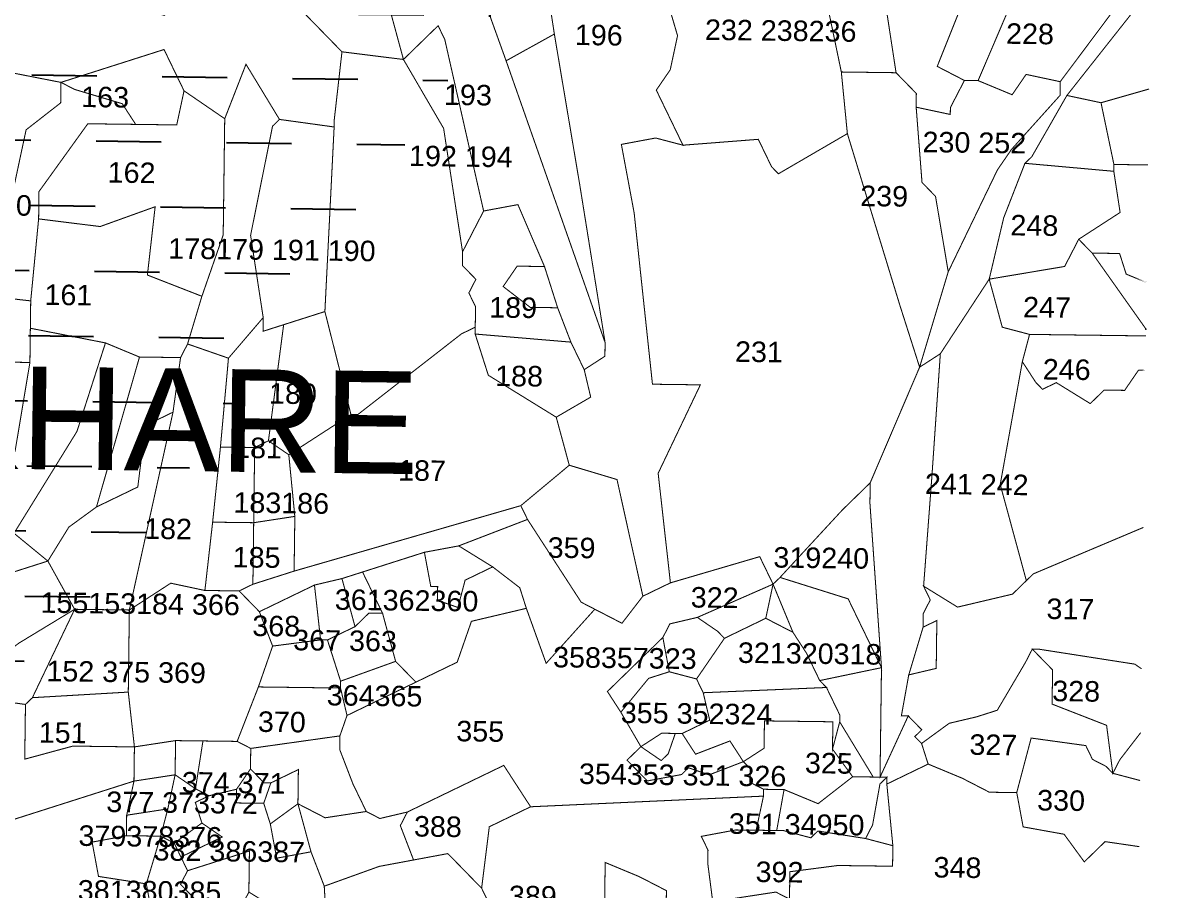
# Model space of a CAD drawing. Header units: metres. Extents: x 259278 to 277237, y 2171369 to 2185379.
# Drawn here: x 276509 to 277166, y 2173157 to 2173660 of the extents above; entities that cross this region are included whole.
import ezdxf

# ---------------------------------------------------------------- set-up
doc = ezdxf.new("R2010")
doc.units = ezdxf.units.M
doc.header["$MEASUREMENT"] = 0
for name, color, linetype in [('RIVER @ 1', 4, 'Continuous'), ('SURVEY NO.', 7, 'Continuous'), ('SURVEY PLOT BOUNDARY', 35, 'Continuous'), ('VILLAGE NAME', 3, 'Continuous')]:
    doc.layers.add(name, color=color, linetype=linetype)
doc.styles.add('PDF Arial', font='arial.ttf')

msp = doc.modelspace()

# ---------------------------------------------------------------- hatches: boundary and pattern name
at = {"layer": 'RIVER @ 1'}
h = msp.add_hatch(dxfattribs=at)
h.set_pattern_fill('DASH', color=256, scale=11.894434, angle=-0.74564)
h.set_pattern_definition([(359.25436, (257896.262, 2170850.366), (38.253085, 37.270174), [37.76483, -37.76483])])
edge = h.paths.add_edge_path()
edge.add_line((277165.72, 2174242.72), (277165.78, 2174247.49))
edge.add_line((277165.78, 2174247.49), (277094.27, 2174236.52))
edge.add_line((277094.27, 2174236.52), (276998.98, 2174225.86))
edge.add_line((276998.98, 2174225.86), (276955.42, 2174230.4))
edge.add_line((276955.42, 2174230.4), (276872.28, 2174239.41))
edge.add_line((276872.28, 2174239.41), (276702.23, 2174273.35))
edge.add_line((276702.23, 2174273.35), (276619.24, 2174294.25))
edge.add_line((276619.24, 2174294.25), (276559.88, 2174302.96))
edge.add_line((276559.88, 2174302.96), (276468.81, 2174312.07))
edge.add_line((276468.81, 2174312.07), (276397.45, 2174313))
edge.add_line((276397.45, 2174313), (276314.05, 2174302.19))
edge.add_line((276314.05, 2174302.19), (276274.31, 2174294.78))
edge.add_line((276274.31, 2174294.78), (276234.46, 2174279.43))
edge.add_line((276234.46, 2174279.43), (276202.38, 2174252.09))
edge.add_line((276202.38, 2174252.09), (276174.17, 2174216.77))
edge.add_line((276174.17, 2174216.77), (276141.99, 2174181.5))
edge.add_line((276141.99, 2174181.5), (276130, 2174173.73))
edge.add_line((276130, 2174173.73), (276125.98, 2174169.81))
edge.add_line((276125.98, 2174169.81), (276109.97, 2174158.12))
edge.add_line((276109.97, 2174158.12), (276038.25, 2174131.3))
edge.add_line((276038.25, 2174131.3), (275879.07, 2174085.79))
edge.add_line((275879.07, 2174085.79), (275719.78, 2174032.34))
edge.add_line((275719.78, 2174032.34), (275663.97, 2174009.28))
edge.add_line((275663.97, 2174009.28), (275624.12, 2173993.93))
edge.add_line((275624.12, 2173993.93), (275560.08, 2173947.18))
edge.add_line((275560.08, 2173947.18), (275544.06, 2173935.49))
edge.add_line((275544.06, 2173935.49), (275495.98, 2173896.46))
edge.add_line((275495.98, 2173896.46), (275459.94, 2173869.17))
edge.add_line((275459.94, 2173869.17), (275439.86, 2173849.61))
edge.add_line((275439.86, 2173849.61), (275419.99, 2173845.9))
edge.add_line((275419.99, 2173845.9), (275408.09, 2173846.06))
edge.add_line((275408.09, 2173846.06), (275396.36, 2173858.1))
edge.add_line((275396.36, 2173858.1), (275388.74, 2173882))
edge.add_line((275388.74, 2173882), (275377.46, 2173929.73))
edge.add_line((275377.46, 2173929.73), (275378.14, 2173981.27))
edge.add_line((275378.14, 2173981.27), (275387.35, 2174080.29))
edge.add_line((275387.35, 2174080.29), (275392.09, 2174139.71))
edge.add_line((275392.09, 2174139.71), (275393.02, 2174211.08))
edge.add_line((275393.02, 2174211.08), (275390.19, 2174298.35))
edge.add_line((275390.19, 2174298.35), (275391.02, 2174361.79))
edge.add_line((275391.02, 2174361.79), (275403.68, 2174421.11))
edge.add_line((275403.68, 2174421.11), (275424.18, 2174472.39))
edge.add_line((275424.18, 2174472.39), (275452.26, 2174520.84))
edge.add_line((275452.26, 2174520.84), (275460.68, 2174535.36))
edge.add_line((275460.68, 2174535.36), (275476.79, 2174554.98))
edge.add_line((275476.79, 2174554.98), (275480.86, 2174562.86))
edge.add_line((275480.86, 2174562.86), (275488.94, 2174574.65))
edge.add_line((275488.94, 2174574.65), (275505.27, 2174610.13))
edge.add_line((275505.27, 2174610.13), (275513.71, 2174649.67))
edge.add_line((275513.71, 2174649.67), (275514.64, 2174721.04))
edge.add_line((275514.64, 2174721.04), (275492.4, 2174840.29))
edge.add_line((275492.4, 2174840.29), (275446.69, 2174983.65))
edge.add_line((275446.69, 2174983.65), (275407.87, 2175047.6))
edge.add_line((275407.87, 2175047.6), (275357.27, 2175119.64))
edge.add_line((275357.27, 2175119.64), (275278.96, 2175196))
edge.add_line((275278.96, 2175196), (275208.59, 2175272.26))
edge.add_line((275208.59, 2175272.26), (275173.43, 2175312.37))
edge.add_line((275173.43, 2175312.37), (275177.34, 2175308.35))
edge.add_line((275177.34, 2175308.35), (275103.1, 2175392.6))
edge.add_line((275103.1, 2175392.6), (274981.97, 2175529))
edge.add_line((274981.97, 2175529), (274892.44, 2175657.06))
edge.add_line((274892.44, 2175657.06), (274853.73, 2175728.94))
edge.add_line((274853.73, 2175728.94), (274811.36, 2175824.66))
edge.add_line((274811.36, 2175824.66), (274773.17, 2175936.2))
edge.add_line((274773.17, 2175936.2), (274761.74, 2175972.03))
edge.add_line((274761.74, 2175972.03), (274754.82, 2175997.51))
edge.add_line((274754.82, 2175997.51), (274750.16, 2175995.98))
edge.add_line((274750.16, 2175995.98), (274698.11, 2175957))
edge.add_line((274698.11, 2175957), (274721.01, 2175889.29))
edge.add_line((274721.01, 2175889.29), (274744.13, 2175837.44))
edge.add_line((274744.13, 2175837.44), (274798.13, 2175721.73))
edge.add_line((274798.13, 2175721.73), (274805.85, 2175705.77))
edge.add_line((274805.85, 2175705.77), (274817.49, 2175685.79))
edge.add_line((274817.49, 2175685.79), (274863.87, 2175593.98))
edge.add_line((274863.87, 2175593.98), (274863.82, 2175590.02))
edge.add_line((274863.82, 2175590.02), (274871.59, 2175578.02))
edge.add_line((274871.59, 2175578.02), (274914.42, 2175517.98))
edge.add_line((274914.42, 2175517.98), (274996.18, 2175401.92))
edge.add_line((274996.18, 2175401.92), (275097.75, 2175285.6))
edge.add_line((275097.75, 2175285.6), (275183.82, 2175197.24))
edge.add_line((275183.82, 2175197.24), (275219.04, 2175161.09))
edge.add_line((275219.04, 2175161.09), (275281.69, 2175100.79))
edge.add_line((275281.69, 2175100.79), (275289.52, 2175092.76))
edge.add_line((275289.52, 2175092.76), (275324.57, 2175044.72))
edge.add_line((275324.57, 2175044.72), (275332.4, 2175036.68))
edge.add_line((275332.4, 2175036.68), (275355.82, 2175008.62))
edge.add_line((275355.82, 2175008.62), (275359.58, 2174992.71))
edge.add_line((275359.58, 2174992.71), (275375.08, 2174964.75))
edge.add_line((275375.08, 2174964.75), (275378.89, 2174952.8))
edge.add_line((275378.89, 2174952.8), (275401.9, 2174893.02))
edge.add_line((275401.9, 2174893.02), (275420.74, 2174817.43))
edge.add_line((275420.74, 2174817.43), (275424.34, 2174789.63))
edge.add_line((275424.34, 2174789.63), (275424.08, 2174769.8))
edge.add_line((275424.08, 2174769.8), (275427.63, 2174738.03))
edge.add_line((275427.63, 2174738.03), (275427.48, 2174726.14))
edge.add_line((275427.48, 2174726.14), (275422.95, 2174682.58))
edge.add_line((275422.95, 2174682.58), (275401.94, 2174591.65))
edge.add_line((275401.94, 2174591.65), (275381.34, 2174532.43))
edge.add_line((275381.34, 2174532.43), (275373, 2174500.82))
edge.add_line((275373, 2174500.82), (275364.45, 2174473.08))
edge.add_line((275364.45, 2174473.08), (275352.3, 2174433.67))
edge.add_line((275352.3, 2174433.67), (275343.86, 2174394.13))
edge.add_line((275343.86, 2174394.13), (275343.91, 2174398.09))
edge.add_line((275343.91, 2174398.09), (275326.87, 2174307.11))
edge.add_line((275326.87, 2174307.11), (275309.82, 2174216.12))
edge.add_line((275309.82, 2174216.12), (275309.77, 2174212.16))
edge.add_line((275309.77, 2174212.16), (275288.2, 2174077.61))
edge.add_line((275288.2, 2174077.61), (275279.44, 2174014.28))
edge.add_line((275279.44, 2174014.28), (275274.91, 2173970.72))
edge.add_line((275274.91, 2173970.72), (275274.86, 2173966.75))
edge.add_line((275274.86, 2173966.75), (275264.82, 2173804.3))
edge.add_line((275264.82, 2173804.3), (275260.08, 2173744.88))
edge.add_line((275260.08, 2173744.88), (275254.1, 2173590.3))
edge.add_line((275254.1, 2173590.3), (275244.99, 2173499.22))
edge.add_line((275244.99, 2173499.22), (275236.44, 2173451.74))
edge.add_line((275236.44, 2173451.74), (275236.39, 2173447.78))
edge.add_line((275236.39, 2173447.78), (275232.01, 2173416.11))
edge.add_line((275232.01, 2173416.11), (275206.99, 2173321.26))
edge.add_line((275206.99, 2173321.26), (275194.53, 2173277.81))
edge.add_line((275194.53, 2173277.81), (275190.3, 2173258.03))
edge.add_line((275190.3, 2173258.03), (275169.3, 2173167.1))
edge.add_line((275169.3, 2173167.1), (275152.25, 2173076.12))
edge.add_line((275152.25, 2173076.12), (275147.64, 2173040.84))
edge.add_line((275147.64, 2173040.84), (275143.45, 2173008.82))
edge.add_line((275143.45, 2173008.82), (275109.1, 2172807.03))
edge.add_line((275109.1, 2172807.03), (275095.66, 2172688.24))
edge.add_line((275095.66, 2172688.24), (275086.6, 2172601.11))
edge.add_line((275086.6, 2172601.11), (275086.24, 2172573.36))
edge.add_line((275086.24, 2172573.36), (275081.34, 2172502.05))
edge.add_line((275081.34, 2172502.05), (275084.74, 2172458.38))
edge.add_line((275084.74, 2172458.38), (275084.23, 2172418.73))
edge.add_line((275084.23, 2172418.73), (275091.43, 2172363.12))
edge.add_line((275091.43, 2172363.12), (275105.48, 2172224.15))
edge.add_line((275105.48, 2172224.15), (275127.2, 2172065.25))
edge.add_line((275127.2, 2172065.25), (275134.62, 2172025.49))
edge.add_line((275134.62, 2172025.49), (275164.63, 2171894.24))
edge.add_line((275164.63, 2171894.24), (275198.24, 2171735.19))
edge.add_line((275198.24, 2171735.19), (275213.37, 2171679.47))
edge.add_line((275213.37, 2171679.47), (275246.88, 2171512.49))
edge.add_line((275246.88, 2171512.49), (275246.94, 2171516.45))
edge.add_line((275246.94, 2171516.45), (275269.33, 2171409.09))
edge.add_line((275269.33, 2171409.09), (275271.15, 2171397.17))

# ---------------------------------------------------------------- linework, layer by layer
at = {"layer": 'SURVEY PLOT BOUNDARY', "lineweight": 18, "const_width": 0.595}
for points in [[(276986.81, 2173595.51), (276946.86, 2173572.24), (276942.94, 2173576.25), (276935.22, 2173592.22), (276891.57, 2173588.82), (276876.12, 2173620.74), (276884.2, 2173632.54), (276888.43, 2173652.31), (276873.24, 2173704.06), (276909.28, 2173731.35), (276897.8, 2173763.22), (276913.97, 2173786.8), (276945.63, 2173782.42), (276945.89, 2173802.25), (276969.83, 2173813.83), (276993.51, 2173805.59), (276989.34, 2173789.79), (276965.45, 2173782.17), (276964.73, 2173726.66), (276975.85, 2173667.03), (276983.31, 2173631.25)], [(276817.07, 2173653.24), (276789.12, 2173637.74), (276754.68, 2173733.36), (276731.82, 2173805.03), (276763.64, 2173812.55), (276809.76, 2173700.92)], [(276702.94, 2173718.17), (276714.52, 2173694.23), (276729.65, 2173638.51), (276694.03, 2173642.94), (276658.81, 2173679.09), (276682.65, 2173682.74), (276674.88, 2173694.74), (276671.07, 2173706.69), (276667.36, 2173726.56), (276651.4, 2173718.84), (276636.01, 2173754.73), (276664.17, 2173786.09), (276687.96, 2173785.78), (276695.27, 2173738.1)], [(276789.12, 2173637.74), (276846.46, 2173474.41), (276846.36, 2173466.48), (276834.36, 2173458.7), (276826.64, 2173474.67), (276818.97, 2173494.59), (276811.35, 2173518.49), (276795.96, 2173554.37), (276776.09, 2173550.67), (276753.59, 2173650.1), (276749.73, 2173658.08), (276729.65, 2173638.51), (276714.52, 2173694.23), (276702.94, 2173718.17), (276754.68, 2173733.36)], [(276996.39, 2173722.28), (276991.91, 2173682.69), (277007.71, 2173678.51), (277015.02, 2173630.83), (277003.13, 2173630.99), (276983.31, 2173631.25), (276975.85, 2173667.03), (276964.73, 2173726.66), (276980.43, 2173714.56)], [(277059.35, 2173685.77), (277038.86, 2173634.49), (277054.61, 2173626.35), (277046.48, 2173610.6), (277046.43, 2173606.63), (277026.66, 2173610.85), (277026.76, 2173618.78), (277015.02, 2173630.83), (277007.71, 2173678.51), (277011.78, 2173686.39), (277020.02, 2173710.08), (277039.68, 2173697.93)], [(277142.5, 2173676.76), (277142.39, 2173668.83), (277110.11, 2173625.63), (277090.34, 2173629.85), (277082.26, 2173618.06), (277062.54, 2173626.25), (277091.17, 2173693.29), (277099.15, 2173697.15), (277110.83, 2173681.14), (277126.74, 2173684.9)], [(277054.61, 2173626.35), (277038.86, 2173634.49), (277059.35, 2173685.77), (277067.23, 2173681.71), (277067.28, 2173685.67), (277091.17, 2173693.29), (277062.54, 2173626.25)], [(276776.09, 2173550.67), (276763.89, 2173527.03), (276752.92, 2173598.56), (276729.65, 2173638.51), (276749.73, 2173658.08), (276753.59, 2173650.1)], [(276846.36, 2173466.48), (276846.46, 2173474.41), (276789.12, 2173637.74), (276817.07, 2173653.24), (276831.79, 2173565.8), (276846.46, 2173474.41)], [(276574.53, 2173600.88), (276566.76, 2173612.87), (276539.11, 2173621.17), (276531.24, 2173625.23), (276590.96, 2173644.28), (276602.54, 2173620.34), (276598.32, 2173600.57)], [(276729.65, 2173638.51), (276752.92, 2173598.56), (276763.89, 2173527.03), (276763.78, 2173519.1), (276771.61, 2173511.07), (276767.54, 2173503.19), (276771.4, 2173495.21), (276771.25, 2173483.32), (276763.27, 2173479.46), (276703.18, 2173432.65), (276699.22, 2173432.7), (276684.14, 2173492.38), (276689.5, 2173599.38), (276689.55, 2173603.35), (276694.03, 2173642.94)], [(276657.83, 2173603.76), (276653.82, 2173599.85), (276641.1, 2173536.56), (276648.41, 2173488.88), (276628.28, 2173465.35), (276604.6, 2173473.59), (276612.89, 2173501.24), (276625.24, 2173536.77), (276626.12, 2173604.17), (276638.43, 2173635.73)], [(276531.24, 2173625.23), (276531.08, 2173613.34), (276511.06, 2173597.74), (276502.61, 2173558.19), (276478.72, 2173550.57), (276466.99, 2173562.62), (276479.55, 2173614.01), (276487.74, 2173633.73)], [(277045.24, 2173515.44), (277028.66, 2173460.14), (277017.23, 2173495.98), (276986.81, 2173595.51), (276983.31, 2173631.25), (277003.13, 2173630.99), (277015.02, 2173630.83), (277026.76, 2173618.78), (277026.66, 2173610.85), (277030.05, 2173567.19), (277037.88, 2173559.16)], [(277110.11, 2173625.63), (277110.01, 2173617.7), (277081.85, 2173586.34), (277073.76, 2173574.55), (277045.24, 2173515.44), (277037.88, 2173559.16), (277030.05, 2173567.19), (277026.66, 2173610.85), (277046.43, 2173606.63), (277046.48, 2173610.6), (277054.61, 2173626.35), (277062.54, 2173626.25), (277082.26, 2173618.06), (277090.34, 2173629.85)], [(276574.53, 2173600.88), (276546.79, 2173601.24), (276518.52, 2173561.95), (276518.31, 2173546.09), (276513.73, 2173498.57), (276474.14, 2173503.05), (276474.4, 2173522.87), (276478.72, 2173550.57), (276502.61, 2173558.19), (276511.06, 2173597.74), (276531.08, 2173613.34), (276531.24, 2173625.23), (276539.11, 2173621.17), (276566.76, 2173612.87)], [(276612.89, 2173501.24), (276581.33, 2173513.55), (276585.81, 2173553.14), (276553.94, 2173541.66), (276518.31, 2173546.09), (276518.52, 2173561.95), (276546.79, 2173601.24), (276574.53, 2173600.88), (276598.32, 2173600.57), (276602.54, 2173620.34), (276626.12, 2173604.17), (276625.24, 2173536.77)], [(277141.21, 2173577.64), (277141.15, 2173573.68), (277089.67, 2173578.31), (277093.69, 2173582.22), (277113.97, 2173617.65), (277133.74, 2173613.43)], [(276689.5, 2173599.38), (276684.14, 2173492.38), (276660.25, 2173484.76), (276648.31, 2173480.95), (276648.41, 2173488.88), (276641.1, 2173536.56), (276653.82, 2173599.85), (276657.83, 2173603.76)], [(277028.66, 2173460.14), (277000.03, 2173393.1), (276983.97, 2173377.45), (276947.78, 2173338.26), (276943.76, 2173334.35), (276936.04, 2173350.31), (276884.3, 2173335.12), (276877.2, 2173398.66), (276901.65, 2173449.9), (276873.9, 2173450.26), (276863.3, 2173549.53), (276855.89, 2173589.28), (276875.76, 2173592.99), (276891.57, 2173588.82), (276935.22, 2173592.22), (276942.94, 2173576.25), (276946.86, 2173572.24), (276986.81, 2173595.51), (277017.23, 2173495.98)], [(277120.82, 2173534.29), (277112.68, 2173518.53), (277068.97, 2173511.17), (277077.37, 2173546.75), (277089.67, 2173578.31), (277141.15, 2173573.68), (277144.81, 2173549.83)], [(276612.89, 2173501.24), (276604.6, 2173473.59), (276600.53, 2173465.71), (276576.74, 2173466.02), (276557.03, 2173474.21), (276513.52, 2173482.71), (276513.73, 2173498.57), (276518.31, 2173546.09), (276553.94, 2173541.66), (276585.81, 2173553.14), (276581.33, 2173513.55)], [(276811.35, 2173518.49), (276795.5, 2173518.69), (276787.41, 2173506.9), (276803.12, 2173494.8), (276818.97, 2173494.59), (276826.64, 2173474.67), (276771.2, 2173479.35), (276771.25, 2173483.32), (276771.4, 2173495.21), (276767.54, 2173503.19), (276771.61, 2173511.07), (276763.78, 2173519.1), (276763.89, 2173527.03), (276776.09, 2173550.67), (276795.96, 2173554.37)], [(277160.14, 2173509.19), (277148.31, 2173514.1), (277144.5, 2173526.05), (277148.31, 2173514.1)], [(276811.35, 2173518.49), (276818.97, 2173494.59), (276803.12, 2173494.8), (276787.41, 2173506.9), (276795.5, 2173518.69)], [(277090.49, 2173336.41), (277082.46, 2173328.58), (277050.64, 2173321.06), (277030.97, 2173333.21), (277035.76, 2173396.6), (277040.66, 2173467.92), (277068.97, 2173511.17), (277076.54, 2173483.31), (277092.35, 2173479.14), (277088.17, 2173463.33), (277079.63, 2173415.86), (277075.35, 2173392.12)], [(276513.73, 2173498.57), (276513.52, 2173482.71), (276513.27, 2173462.88), (276493.44, 2173463.14), (276473.73, 2173471.33), (276469.76, 2173471.38), (276469.81, 2173475.34), (276474.14, 2173503.05)], [(276699.22, 2173432.7), (276663.23, 2173409.38), (276651.44, 2173417.46), (276660.25, 2173484.76), (276684.14, 2173492.38)], [(276660.25, 2173484.76), (276651.44, 2173417.46), (276643.46, 2173413.6), (276623.64, 2173413.86), (276628.28, 2173465.35), (276648.41, 2173488.88), (276648.31, 2173480.95)], [(276557.03, 2173474.21), (276540.5, 2173422.87), (276504.05, 2173363.87), (276523.66, 2173347.75), (276487.83, 2173336.32), (276484.48, 2173383.95), (276504.67, 2173411.44), (276513.27, 2173462.88), (276513.52, 2173482.71)], [(276771.2, 2173479.35), (276778.81, 2173455.46), (276818.15, 2173431.16), (276825.71, 2173403.3), (276797.65, 2173379.87), (276666.32, 2173341.93), (276666.73, 2173373.64), (276663.23, 2173409.38), (276699.22, 2173432.7), (276703.18, 2173432.65), (276763.27, 2173479.46), (276771.25, 2173483.32)], [(276818.15, 2173431.16), (276778.81, 2173455.46), (276771.2, 2173479.35), (276826.64, 2173474.67), (276834.36, 2173458.7), (276838.12, 2173442.79)], [(276513.27, 2173462.88), (276504.67, 2173411.44), (276484.48, 2173383.95), (276453.13, 2173412.11), (276473.73, 2173471.33), (276493.44, 2173463.14)], [(276576.74, 2173466.02), (276551.82, 2173379.11), (276535.81, 2173367.42), (276523.66, 2173347.75), (276504.05, 2173363.87), (276540.5, 2173422.87), (276557.03, 2173474.21)], [(276628.28, 2173465.35), (276623.64, 2173413.86), (276619.11, 2173370.3), (276614.63, 2173330.7), (276594.86, 2173334.93), (276570.87, 2173319.38), (276596.15, 2173434.05), (276600.53, 2173465.71), (276604.6, 2173473.59)], [(276600.53, 2173465.71), (276596.15, 2173434.05), (276580.19, 2173426.32), (276575.76, 2173390.69), (276551.82, 2173379.11), (276576.74, 2173466.02)], [(277005.74, 2173222.51), (277006.57, 2173285.95), (276999.88, 2173381.21), (277000.03, 2173393.1), (277028.66, 2173460.14), (277040.66, 2173467.92), (277035.76, 2173396.6), (277030.97, 2173333.21), (277034.83, 2173325.23), (277030.77, 2173317.36), (277030.66, 2173309.43), (277022.37, 2173281.78), (277018.1, 2173258.04), (277022.06, 2173257.99)], [(277159.48, 2173458.44), (277155.51, 2173458.49)], [(276570.87, 2173319.38), (276539.16, 2173319.79), (276523.66, 2173347.75), (276535.81, 2173367.42), (276551.82, 2173379.11), (276575.76, 2173390.69), (276580.19, 2173426.32), (276596.15, 2173434.05)], [(276642.9, 2173369.99), (276619.11, 2173370.3), (276623.64, 2173413.86), (276643.46, 2173413.6)], [(276666.73, 2173373.64), (276642.9, 2173369.99), (276643.46, 2173413.6), (276651.44, 2173417.46), (276663.23, 2173409.38)], [(276868.34, 2173327.4), (276856.24, 2173311.7), (276840.49, 2173319.83), (276832.61, 2173323.9), (276801.52, 2173371.89), (276797.65, 2173379.87), (276825.71, 2173403.3), (276853.36, 2173395.01)], [(277006.57, 2173285.95), (276987.26, 2173325.85), (276947.78, 2173338.26), (276983.97, 2173377.45), (277000.03, 2173393.1), (276999.88, 2173381.21)], [(276642.43, 2173334.31), (276666.32, 2173341.93), (276797.65, 2173379.87), (276801.52, 2173371.89), (276761.67, 2173356.55), (276741.79, 2173352.84), (276705.96, 2173341.41), (276694.02, 2173337.6), (276678.11, 2173333.84), (276646.19, 2173318.4), (276634.45, 2173330.44)], [(276666.32, 2173341.93), (276642.43, 2173334.31), (276642.9, 2173369.99), (276666.73, 2173373.64)], [(276619.11, 2173370.3), (276642.9, 2173369.99), (276642.43, 2173334.31), (276634.45, 2173330.44), (276614.63, 2173330.7)], [(276840.49, 2173319.83), (276812.32, 2173288.47), (276800.84, 2173320.35), (276797.04, 2173332.29), (276781.33, 2173344.39), (276761.67, 2173356.55), (276801.52, 2173371.89), (276832.61, 2173323.9)], [(276781.33, 2173344.39), (276765.37, 2173336.67), (276761.2, 2173320.86), (276749.36, 2173324.98), (276749.47, 2173332.91), (276745.5, 2173332.96), (276741.79, 2173352.84), (276761.67, 2173356.55)], [(276539.16, 2173319.79), (276507.19, 2173300.38), (276491.17, 2173288.69), (276487.21, 2173288.74), (276451.43, 2173281.28), (276443.5, 2173281.38), (276427.95, 2173305.37), (276447.93, 2173317.01), (276456.06, 2173332.77), (276487.83, 2173336.32), (276523.66, 2173347.75)], [(276938.2, 2173211.49), (276803.31, 2173205.32), (276795.54, 2173217.31), (276787.77, 2173229.31), (276731.91, 2173202.28), (276716, 2173198.52), (276708.12, 2173202.59), (276700.4, 2173218.55), (276692.73, 2173238.48), (276692.83, 2173246.41), (276696.95, 2173258.25), (276736.85, 2173277.56), (276760.79, 2173289.15), (276769.03, 2173312.83), (276800.84, 2173320.35), (276812.32, 2173288.47), (276840.49, 2173319.83), (276856.24, 2173311.7), (276868.34, 2173327.4), (276884.3, 2173335.12), (276936.04, 2173350.31), (276943.76, 2173334.35), (276899.9, 2173315.09), (276883.99, 2173311.34), (276879.92, 2173303.46), (276863.86, 2173287.8), (276847.8, 2173272.15), (276855.57, 2173260.15), (276867.2, 2173240.17), (276859.17, 2173232.35), (276870.91, 2173220.3), (276890.78, 2173224.01), (276894.8, 2173227.92), (276906.64, 2173223.8), (276926.56, 2173231.47), (276930.48, 2173227.45), (276930.37, 2173219.53), (276938.25, 2173215.46)], [(276800.84, 2173320.35), (276769.03, 2173312.83), (276760.79, 2173289.15), (276736.85, 2173277.56), (276725.11, 2173289.61), (276717.55, 2173317.47), (276705.96, 2173341.41), (276741.79, 2173352.84), (276745.5, 2173332.96), (276749.47, 2173332.91), (276749.36, 2173324.98), (276761.2, 2173320.86), (276765.37, 2173336.67), (276781.33, 2173344.39), (276797.04, 2173332.29)], [(276717.55, 2173317.47), (276709.62, 2173317.57), (276701.59, 2173309.74), (276694.02, 2173337.6), (276705.96, 2173341.41)], [(276614.63, 2173330.7), (276634.45, 2173330.44), (276646.19, 2173318.4), (276653.86, 2173298.47), (276645.62, 2173274.78), (276633.32, 2173243.22), (276613.5, 2173243.48), (276597.64, 2173243.68), (276573.8, 2173240.03), (276570.25, 2173271.8), (276570.87, 2173319.38), (276594.86, 2173334.93)], [(276681.66, 2173302.07), (276653.86, 2173298.47), (276646.19, 2173318.4), (276678.11, 2173333.84)], [(276685.63, 2173302.02), (276681.66, 2173302.07), (276678.11, 2173333.84), (276694.02, 2173337.6), (276701.59, 2173309.74)], [(276915.6, 2173302.99), (276911.69, 2173307.01), (276899.9, 2173315.09), (276943.76, 2173334.35), (276939.54, 2173314.58)], [(276939.54, 2173314.58), (276943.76, 2173334.35), (276955.29, 2173306.44)], [(277006.57, 2173285.95), (276970.79, 2173278.48), (276963.07, 2173294.44), (276955.29, 2173306.44), (276943.76, 2173334.35), (276947.78, 2173338.26), (276987.26, 2173325.85)], [(276514.7, 2173268.56), (276510.69, 2173264.64), (276479.02, 2173269.02), (276439.07, 2173245.75), (276431.4, 2173265.67), (276443.5, 2173281.38), (276451.43, 2173281.28), (276487.21, 2173288.74), (276491.17, 2173288.69), (276507.19, 2173300.38), (276539.16, 2173319.79)], [(276570.25, 2173271.8), (276514.7, 2173268.56), (276539.16, 2173319.79), (276570.87, 2173319.38)], [(276725.11, 2173289.61), (276693.24, 2173278.13), (276685.63, 2173302.02), (276701.59, 2173309.74), (276709.62, 2173317.57), (276717.55, 2173317.47)], [(276899.43, 2173279.41), (276883.63, 2173283.58), (276879.92, 2173303.46), (276883.99, 2173311.34), (276899.9, 2173315.09), (276911.69, 2173307.01), (276915.6, 2173302.99)], [(276955.29, 2173306.44), (276963.07, 2173294.44), (276970.79, 2173278.48), (276974.7, 2173274.47), (276903.29, 2173271.43), (276899.43, 2173279.41), (276915.6, 2173302.99), (276939.54, 2173314.58)], [(277022.37, 2173281.78), (277030.66, 2173309.43), (277038.64, 2173313.29), (277038.28, 2173285.53)], [(276693.19, 2173274.16), (276645.62, 2173274.78), (276653.86, 2173298.47), (276681.66, 2173302.07), (276685.63, 2173302.02), (276693.24, 2173278.13)], [(276883.63, 2173283.58), (276871.68, 2173279.77), (276855.57, 2173260.15), (276847.8, 2173272.15), (276863.86, 2173287.8), (276879.92, 2173303.46)], [(277140.58, 2173224.72), (277136.66, 2173228.74), (277128.79, 2173232.8), (277124.93, 2173240.79), (277093.27, 2173245.16), (277084.92, 2173213.55), (277069.07, 2173213.75), (277053.31, 2173221.89), (277033.6, 2173230.08), (277029.79, 2173242.02), (277045.8, 2173253.71), (277061.71, 2173257.47), (277073.65, 2173261.28), (277089.87, 2173288.83), (277093.94, 2173296.71), (277101.76, 2173288.67), (277105.67, 2173284.66), (277105.42, 2173264.83), (277136.97, 2173252.53)], [(276736.85, 2173277.56), (276696.95, 2173258.25), (276693.19, 2173274.16), (276693.24, 2173278.13), (276725.11, 2173289.61)], [(276899.43, 2173279.41), (276903.29, 2173271.43), (276907.05, 2173255.52), (276891.09, 2173247.79), (276887.13, 2173247.85), (276879.2, 2173247.95), (276867.2, 2173240.17), (276855.57, 2173260.15), (276871.68, 2173279.77), (276883.63, 2173283.58)], [(277005.74, 2173222.51), (277001.78, 2173222.56), (276982.37, 2173254.54), (276982.42, 2173258.5), (276974.7, 2173274.47), (276970.79, 2173278.48), (277006.57, 2173285.95)], [(276693.19, 2173274.16), (276696.95, 2173258.25), (276692.83, 2173246.41), (276641.19, 2173239.15), (276633.32, 2173243.22), (276645.62, 2173274.78)], [(276926.56, 2173231.47), (276918.79, 2173243.47), (276898.87, 2173235.8), (276891.09, 2173247.79), (276907.05, 2173255.52), (276903.29, 2173271.43), (276974.7, 2173274.47), (276982.42, 2173258.5), (276982.37, 2173254.54), (276978.2, 2173238.73), (276978.41, 2173254.59), (276938.77, 2173255.11), (276938.56, 2173239.25)], [(276573.8, 2173240.03), (276573.54, 2173220.2), (276501.88, 2173197.34), (276474.08, 2173193.74), (276458.43, 2173209.81), (276442.52, 2173206.05), (276439.07, 2173245.75), (276479.02, 2173269.02), (276510.69, 2173264.64), (276510.27, 2173232.92), (276538.13, 2173240.49)], [(276514.7, 2173268.56), (276570.25, 2173271.8), (276573.8, 2173240.03), (276538.13, 2173240.49), (276510.27, 2173232.92), (276510.69, 2173264.64)], [(276978.2, 2173238.73), (276989.89, 2173222.72), (276969.86, 2173207.12), (276950.14, 2173215.3), (276938.25, 2173215.46), (276930.37, 2173219.53), (276930.48, 2173227.45), (276926.56, 2173231.47), (276938.56, 2173239.25), (276938.77, 2173255.11), (276978.41, 2173254.59)], [(276989.89, 2173222.72), (276978.2, 2173238.73), (276982.37, 2173254.54), (277001.78, 2173222.56)], [(277005.74, 2173222.51), (277022.06, 2173257.99), (277025.98, 2173253.97), (277029.89, 2173249.95), (277025.87, 2173246.04), (277029.79, 2173242.02), (277033.6, 2173230.08), (277009.66, 2173218.49), (277009.71, 2173222.46)], [(276573.54, 2173220.2), (276573.8, 2173240.03), (276597.64, 2173243.68), (276597.38, 2173223.86)], [(276597.38, 2173223.86), (276597.64, 2173243.68), (276613.5, 2173243.48), (276609.17, 2173215.77)], [(276641.19, 2173239.15), (276641.04, 2173227.26), (276632.96, 2173215.47), (276617.05, 2173211.71), (276609.17, 2173215.77), (276613.5, 2173243.48), (276633.32, 2173243.22)], [(276641.04, 2173227.26), (276641.19, 2173239.15), (276692.83, 2173246.41), (276692.73, 2173238.48), (276700.4, 2173218.55), (276708.12, 2173202.59), (276684.28, 2173198.94), (276668.53, 2173207.07), (276668.79, 2173226.9), (276652.83, 2173219.17), (276648.86, 2173219.22)], [(276891.09, 2173247.79), (276898.87, 2173235.8), (276918.79, 2173243.47), (276926.56, 2173231.47), (276906.64, 2173223.8), (276894.8, 2173227.92), (276890.78, 2173224.01), (276870.91, 2173220.3), (276859.17, 2173232.35), (276867.2, 2173240.17), (276878.99, 2173232.09), (276883.01, 2173236), (276887.13, 2173247.85)], [(276887.13, 2173247.85), (276883.01, 2173236), (276878.99, 2173232.09), (276867.2, 2173240.17), (276879.2, 2173247.95)], [(276774.94, 2173158.1), (276755.38, 2173178.18), (276735.51, 2173174.48), (276727.84, 2173194.4), (276731.91, 2173202.28), (276787.77, 2173229.31), (276795.54, 2173217.31), (276803.31, 2173205.32), (276779.37, 2173193.73)], [(276593.16, 2173204.09), (276569.32, 2173200.43), (276573.54, 2173220.2), (276597.38, 2173223.86)], [(276609.17, 2173215.77), (276617.05, 2173211.71), (276609.07, 2173207.85), (276612.88, 2173195.9), (276596.87, 2173184.21), (276588.99, 2173188.28), (276593.16, 2173204.09), (276597.38, 2173223.86)], [(276652.83, 2173219.17), (276648.71, 2173207.33), (276632.85, 2173207.54), (276632.96, 2173215.47), (276641.04, 2173227.26), (276648.86, 2173219.22)], [(276668.53, 2173207.07), (276652.52, 2173195.38), (276648.71, 2173207.33), (276652.83, 2173219.17), (276668.79, 2173226.9)], [(276997.35, 2173186.93), (276969.65, 2173191.26), (276965.64, 2173187.34), (276949.83, 2173191.51), (276945.87, 2173191.57), (276950.14, 2173215.3), (276969.86, 2173207.12), (276989.89, 2173222.72), (277001.78, 2173222.56), (277005.74, 2173222.51), (277009.71, 2173222.46), (277005.69, 2173218.55), (277001.42, 2173194.81)], [(277009.66, 2173218.49), (277013.16, 2173182.76), (276997.35, 2173186.93), (277001.42, 2173194.81), (277005.69, 2173218.55), (277009.71, 2173222.46)], [(276652.52, 2173195.38), (276656.22, 2173175.51), (276676.1, 2173179.21), (276683.77, 2173159.29), (276687.01, 2173103.73), (276690.87, 2173095.75), (276671, 2173092.04), (276667.19, 2173103.99), (276675.17, 2173107.85), (276671.46, 2173127.72), (276651.59, 2173124.02), (276659.78, 2173143.74), (276640.11, 2173155.89), (276640.42, 2173179.68), (276604.59, 2173168.25), (276600.73, 2173176.23), (276624.67, 2173187.81), (276612.88, 2173195.9), (276609.07, 2173207.85), (276617.05, 2173211.71), (276632.96, 2173215.47), (276632.85, 2173207.54), (276648.71, 2173207.33)], [(276950.14, 2173215.3), (276945.87, 2173191.57), (276941.9, 2173191.62), (276933.98, 2173191.72), (276938.2, 2173211.49), (276938.25, 2173215.46)], [(276569.32, 2173200.43), (276593.16, 2173204.09), (276588.99, 2173188.28), (276569.17, 2173188.54)], [(276652.52, 2173195.38), (276668.53, 2173207.07), (276676.1, 2173179.21), (276656.22, 2173175.51)], [(276708.12, 2173202.59), (276716, 2173198.52), (276731.91, 2173202.28), (276727.84, 2173194.4), (276735.51, 2173174.48), (276715.64, 2173170.77), (276683.77, 2173159.29), (276676.1, 2173179.21), (276668.53, 2173207.07), (276684.28, 2173198.94)], [(276596.87, 2173184.21), (276612.88, 2173195.9), (276624.67, 2173187.81), (276600.73, 2173176.23)], [(276945.87, 2173191.57), (276949.83, 2173191.51), (276965.64, 2173187.34), (276969.65, 2173191.26), (276997.35, 2173186.93), (277013.16, 2173182.76), (277013, 2173170.86), (276981.29, 2173171.28), (276953.49, 2173167.67), (276953.28, 2173151.81), (276945.4, 2173155.88), (276921.57, 2173152.23), (276917.5, 2173144.35), (276917.45, 2173140.38), (276909.57, 2173144.45), (276905.97, 2173172.26), (276906.07, 2173180.19), (276902.21, 2173188.17), (276922.08, 2173191.87), (276933.98, 2173191.72), (276941.9, 2173191.62)], [(276588.99, 2173188.28), (276580.7, 2173160.63), (276553, 2173164.95), (276549.3, 2173184.83), (276569.17, 2173188.54)], [(276600.73, 2173176.23), (276604.59, 2173168.25), (276600.52, 2173160.37), (276612.26, 2173148.32), (276600.21, 2173136.58), (276584.41, 2173140.75), (276580.7, 2173160.63), (276588.99, 2173188.28), (276596.87, 2173184.21)], [(276640.11, 2173155.89), (276636.04, 2173148.01), (276612.26, 2173148.32), (276600.52, 2173160.37), (276604.59, 2173168.25), (276640.42, 2173179.68)], [(276774.94, 2173158.1), (276786.53, 2173134.16), (276778.44, 2173122.37), (276785.96, 2173090.54), (276774.07, 2173090.7), (276781.79, 2173074.74), (276765.78, 2173063.05), (276765.73, 2173059.08), (276726.08, 2173059.6), (276706.26, 2173059.86), (276690.87, 2173095.75), (276687.01, 2173103.73), (276683.77, 2173159.29), (276715.64, 2173170.77), (276735.51, 2173174.48), (276755.38, 2173178.18)], [(276885.68, 2173136.83), (276885.53, 2173124.94), (276885.42, 2173117.01), (276889.34, 2173112.99), (276901.23, 2173112.84), (276889.23, 2173105.06), (276889.08, 2173093.17), (276869.21, 2173089.46), (276864.93, 2173065.72), (276852.99, 2173061.91), (276845.53, 2173097.7), (276853.81, 2173125.35), (276850.11, 2173145.23), (276846.2, 2173149.24), (276846.51, 2173173.03), (276866.22, 2173164.84), (276874.1, 2173160.78), (276881.98, 2173156.71), (276881.82, 2173144.81)]]:
    msp.add_lwpolyline(points, close=True, dxfattribs=at)
for points in [[(276472.96, 2173717.2), (276535.87, 2173676.72), (276555.64, 2173672.5), (276591.22, 2173664.11), (276611.35, 2173687.64), (276615.78, 2173723.27), (276599.97, 2173727.44), (276600.07, 2173735.37), (276596.26, 2173747.32), (276636.01, 2173754.73), (276651.4, 2173718.84), (276647.33, 2173710.96), (276659.02, 2173694.95), (276658.81, 2173679.09), (276694.03, 2173642.94), (276689.55, 2173603.35), (276689.5, 2173599.38), (276657.83, 2173603.76), (276638.43, 2173635.73), (276626.12, 2173604.17), (276602.54, 2173620.34), (276590.96, 2173644.28), (276531.24, 2173625.23), (276487.74, 2173633.73)], [(276873.24, 2173704.06), (276888.43, 2173652.31), (276884.2, 2173632.54), (276876.12, 2173620.74), (276891.57, 2173588.82), (276875.76, 2173592.99), (276855.89, 2173589.28), (276863.3, 2173549.53), (276873.9, 2173450.26), (276901.65, 2173449.9), (276877.2, 2173398.66), (276884.3, 2173335.12), (276868.34, 2173327.4), (276853.36, 2173395.01), (276825.71, 2173403.3), (276818.15, 2173431.16), (276838.12, 2173442.79), (276834.36, 2173458.7), (276846.36, 2173466.48), (276846.46, 2173474.41), (276831.79, 2173565.8), (276817.07, 2173653.24), (276809.76, 2173700.92)], [(276953.23, 2173147.85), (276953.49, 2173167.67), (276981.29, 2173171.28), (277013, 2173170.86), (277013.16, 2173182.76), (277009.66, 2173218.49), (277033.6, 2173230.08), (277053.31, 2173221.89), (277069.07, 2173213.75), (277084.92, 2173213.55), (277088.63, 2173193.67), (277112.36, 2173189.4), (277124.05, 2173173.38), (277136.1, 2173185.12), (277155.88, 2173182.22), (277136.1, 2173185.12), (277124.05, 2173173.38), (277112.36, 2173189.4), (277088.63, 2173193.67), (277084.92, 2173213.55), (277093.27, 2173245.16), (277124.93, 2173240.79), (277128.79, 2173232.8), (277136.66, 2173228.74), (277140.58, 2173224.72), (277156.38, 2173220.55), (277140.58, 2173224.72), (277144.64, 2173232.6), (277156.74, 2173248.3), (277144.64, 2173232.6), (277140.58, 2173224.72), (277136.97, 2173252.53), (277105.42, 2173264.83), (277105.67, 2173284.66), (277101.76, 2173288.67), (277093.94, 2173296.71), (277097.9, 2173296.65), (277153.3, 2173288), (277157.23, 2173285.31), (277153.3, 2173288), (277097.9, 2173296.65), (277093.94, 2173296.71), (277089.87, 2173288.83), (277073.65, 2173261.28), (277061.71, 2173257.47), (277045.8, 2173253.71), (277029.79, 2173242.02), (277025.87, 2173246.04), (277029.89, 2173249.95), (277022.06, 2173257.99), (277018.1, 2173258.04), (277022.37, 2173281.78), (277038.28, 2173285.53), (277038.64, 2173313.29), (277030.66, 2173309.43), (277030.77, 2173317.36), (277034.83, 2173325.23), (277030.97, 2173333.21), (277050.64, 2173321.06), (277082.46, 2173328.58), (277090.49, 2173336.41), (277094.5, 2173340.32), (277158.29, 2173367.25), (277094.5, 2173340.32), (277090.49, 2173336.41), (277075.35, 2173392.12), (277079.63, 2173415.86), (277088.17, 2173463.33), (277095.95, 2173451.33), (277099.86, 2173447.32), (277107.84, 2173451.18), (277127.51, 2173439.03), (277135.54, 2173446.85), (277147.43, 2173446.7), (277155.51, 2173458.49), (277147.43, 2173446.7), (277135.54, 2173446.85), (277127.51, 2173439.03), (277107.84, 2173451.18), (277099.86, 2173447.32), (277095.95, 2173451.33), (277088.17, 2173463.33), (277092.35, 2173479.14), (277159.74, 2173478.26), (277092.35, 2173479.14), (277076.54, 2173483.31), (277068.97, 2173511.17), (277112.68, 2173518.53), (277120.82, 2173534.29), (277128.64, 2173526.25), (277159.79, 2173482.23), (277128.64, 2173526.25), (277144.5, 2173526.05), (277128.64, 2173526.25), (277120.82, 2173534.29), (277144.81, 2173549.83), (277141.15, 2173573.68), (277141.21, 2173577.64), (277161.03, 2173577.38), (277141.21, 2173577.64), (277133.74, 2173613.43), (277161.6, 2173621.39), (277133.74, 2173613.43), (277113.97, 2173617.65), (277154.28, 2173668.68)], [(277154.28, 2173668.68), (277113.97, 2173617.65), (277093.69, 2173582.22), (277089.67, 2173578.31), (277077.37, 2173546.75), (277068.97, 2173511.17), (277040.66, 2173467.92), (277028.66, 2173460.14), (277045.24, 2173515.44), (277073.76, 2173574.55), (277081.85, 2173586.34), (277110.01, 2173617.7), (277110.11, 2173625.63), (277142.39, 2173668.83)], [(276501.88, 2173197.34), (276573.54, 2173220.2), (276569.32, 2173200.43), (276569.17, 2173188.54), (276549.3, 2173184.83), (276553, 2173164.95), (276580.7, 2173160.63), (276584.41, 2173140.75), (276600.21, 2173136.58), (276612.26, 2173148.32), (276623.79, 2173120.41), (276607.62, 2173096.83), (276611.23, 2173069.03), (276618.84, 2173045.13), (276618.79, 2173041.17), (276630.53, 2173029.12), (276650.25, 2173020.93), (276545.84, 2172919.19), (276431.96, 2173003.95)], [(276786.53, 2173134.16), (276774.94, 2173158.1), (276779.37, 2173193.73), (276803.31, 2173205.32), (276938.2, 2173211.49), (276933.98, 2173191.72), (276922.08, 2173191.87), (276902.21, 2173188.17), (276906.07, 2173180.19), (276905.97, 2173172.26), (276909.57, 2173144.45)], [(276881.82, 2173144.81), (276881.98, 2173156.71), (276874.1, 2173160.78), (276866.22, 2173164.84), (276846.51, 2173173.03), (276846.2, 2173149.24)]]:
    msp.add_lwpolyline(points, dxfattribs=at)
at = {"layer": 'SURVEY PLOT BOUNDARY', "lineweight": 18}
msp.add_point((277159.79, 2173482.23), dxfattribs=at)

# ---------------------------------------------------------------- texts
at = {"layer": 'SURVEY NO.', "attachment_point": 7, "rotation": 359.25436, "style": 'PDF Arial'}
for s, insert, char_height in [('196', (276828.88, 2173646.73), 11.894), ('232 238236', (276904.25, 2173649.7), 11.894), ('228', (277078.68, 2173647.45), 11.894), ('163', (276542.94, 2173610.78), 11.894), ('193', (276753.1, 2173612.01), 11.894), ('230 252', (277030.28, 2173584.61), 11.894), ('192 194', (276732.81, 2173576.6), 11.894), ('162', (276558.23, 2173566.98), 11.894), ('239', (276994.19, 2173553.36), 11.894), ('160', (276486.62, 2173548.08), 11.894), ('248', (277081.2, 2173536.38), 11.894), ('178179 191 190', (276593.34, 2173522.9), 11.8944), ('161', (276521.63, 2173496.08), 11.894), ('189', (276779.25, 2173488.76), 11.894), ('247', (277088.51, 2173489.04), 11.894), ('231', (276921.65, 2173463.1), 11.894), ('188', (276782.7, 2173449.06), 11.894), ('246', (277099.93, 2173452.86), 11.894), ('180', (276651.72, 2173438.87), 11.894), ('181', (276631.49, 2173407.41), 11.894), ('187', (276726.47, 2173394.27), 11.894), ('241 242', (277031.67, 2173386.67), 11.894), ('183186', (276631.08, 2173375.67), 11.894), ('182', (276579.34, 2173360.5), 11.894), ('359', (276813.12, 2173349.51), 11.894), ('185', (276630.66, 2173343.97), 11.894), ('319240', (276943.89, 2173343.84), 11.894), ('155153184 366', (276519.31, 2173317.65), 11.8944), ('361362360', (276689.82, 2173319.39), 11.894), ('322', (276896.01, 2173320.67), 11.894), ('317', (277102.09, 2173314.03), 11.894), ('368', (276642.04, 2173304.15), 11.894), ('367 363', (276665.72, 2173295.91), 11.894), ('358357323', (276816.26, 2173286.02), 11.894), ('321320318', (276923.34, 2173288.59), 11.894), ('152 375 369', (276522.75, 2173277.95), 11.8944), ('364365', (276685.13, 2173263.94), 11.894), ('328', (277105.44, 2173266.4), 11.894), ('355 352324', (276855.49, 2173253.79), 11.894), ('370', (276645.28, 2173248.59), 11.894), ('355', (276760.19, 2173243.13), 11.894), ('151', (276518.32, 2173242.33), 11.894), ('327', (277057.45, 2173235.3), 11.894), ('325', (276962.16, 2173224.64), 11.894), ('354353 351 326', (276831.24, 2173218.41), 11.8944), ('374 371', (276601.21, 2173213.48), 11.894), ('377 373372', (276557.45, 2173202.15), 11.894), ('330', (277096.68, 2173203.06), 11.894), ('388', (276735.68, 2173187.93), 11.894), ('351 34950', (276918.09, 2173189.53), 11.894), ('379378376', (276541.34, 2173182.53), 11.894), ('382 386387', (276584.84, 2173174.04), 11.894), ('348', (277036.7, 2173164.19), 11.894), ('392', (276933.58, 2173161.57), 11.894), ('381380385', (276540.92, 2173150.81), 11.894), ('389', (276790.67, 2173147.56), 11.894)]:
    msp.add_mtext(s, dxfattribs=dict(at, insert=insert, char_height=char_height))
at = {"layer": 'VILLAGE NAME', "insert": (276318.21, 2173402.75), "char_height": 59.472, "attachment_point": 7, "rotation": 359.25436, "style": 'PDF Arial'}
msp.add_mtext(' SAKHARE', dxfattribs=at)

doc.saveas('drawing.dxf')
